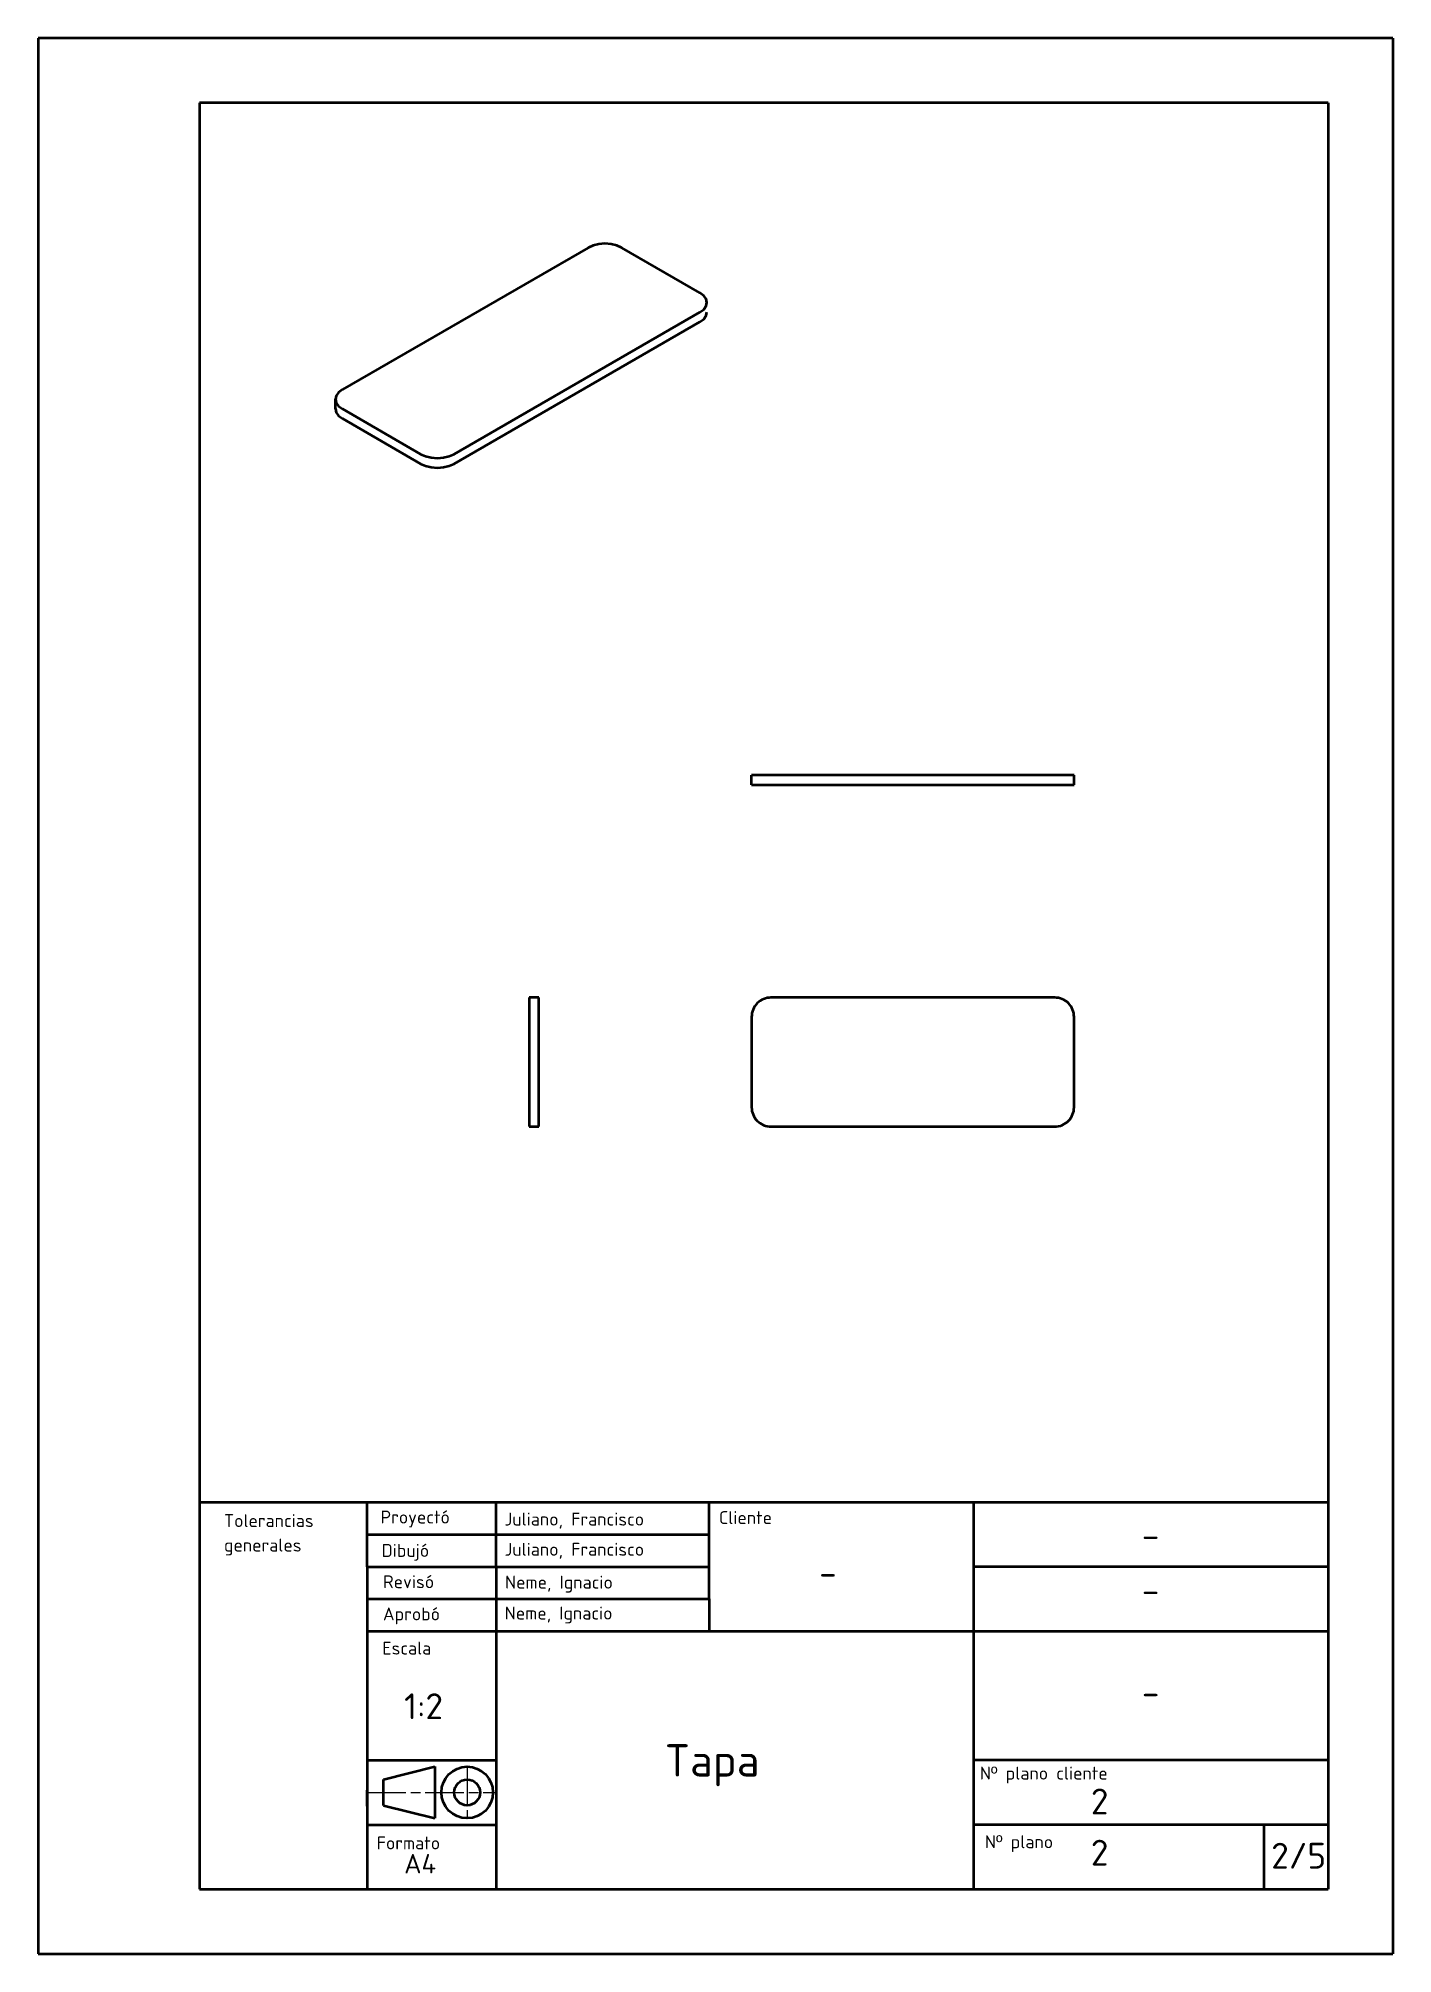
# Model space of a CAD drawing. Header units: millimetres. Extents: x 2667 to 2877, y 1860 to 2157.
import ezdxf

# ---------------------------------------------------------------- set-up
doc = ezdxf.new("R2010")
doc.units = ezdxf.units.MM
doc.header["$LTSCALE"] = 0.25
doc.linetypes.add('ACAD_ISO08W100', pattern=[36, 24, -3, 6, -3])
doc.layers.get('0').update_dxf_attribs({"lineweight": 50})
doc.layers.add('Capa1', color=7, linetype='Continuous')
doc.layers.add('capaCotas', color=7, linetype='Continuous', lineweight=25)
doc.styles.get("Standard").update_dxf_attribs({"font": 'isocpeur.ttf', "height": 2})

msp = doc.modelspace()

# ---------------------------------------------------------------- linework, layer by layer
for p, q in [((2876.74, 2157.5), (2666.74, 2157.5)), ((2666.74, 2157.5), (2666.74, 1860.5)), ((2876.74, 2157.5), (2876.74, 1860.5)), ((2866.74, 2147.5), (2691.74, 2147.5)), ((2691.74, 2147.5), (2691.74, 1870.5)), ((2866.74, 2147.5), (2866.74, 1870.5)), ((2712.82, 2100.03), (2712.82, 2101.53)), ((2807.34, 2043.25), (2777.34, 2043.25)), ((2777.34, 2041.75), (2777.34, 2043.25)), ((2777.34, 2041.75), (2827.34, 2041.75)), ((2827.34, 2043.25), (2807.34, 2043.25)), ((2827.34, 2041.75), (2827.34, 2043.25)), ((2744.34, 2008.75), (2742.84, 2008.75)), ((2742.84, 2008.75), (2742.84, 1988.75)), ((2744.34, 1988.75), (2744.34, 2008.75)), ((2742.84, 1988.75), (2744.34, 1988.75)), ((2691.74, 1930.5), (2866.74, 1930.5)), ((2717.74, 1920.5), (2717.74, 1930.5)), ((2737.74, 1920.5), (2737.74, 1930.5)), ((2770.74, 1915.5), (2770.74, 1930.5)), ((2801.74, 1930.5), (2811.74, 1930.5)), ((2811.74, 1930.5), (2811.74, 1870.5)), ((2717.74, 1925.5), (2760.74, 1925.5)), ((2760.74, 1925.5), (2770.74, 1925.5)), ((2717.74, 1920.5), (2760.74, 1920.5)), ((2717.74, 1920.5), (2717.74, 1870.5)), ((2737.74, 1920.5), (2737.74, 1870.5)), ((2760.74, 1920.5), (2770.74, 1920.5)), ((2866.74, 1920.5), (2811.74, 1920.5)), ((2717.74, 1915.5), (2760.74, 1915.5)), ((2760.74, 1915.5), (2770.74, 1915.5)), ((2770.74, 1915.5), (2770.74, 1910.5)), ((2717.74, 1910.5), (2760.74, 1910.5)), ((2760.74, 1910.5), (2801.74, 1910.5)), ((2801.74, 1910.5), (2866.74, 1910.5)), ((2717.74, 1890.5), (2737.74, 1890.5)), ((2720.24, 1887.5), (2728.24, 1889.5)), ((2728.24, 1889.5), (2728.24, 1881.5)), ((2866.74, 1890.5), (2811.74, 1890.5)), ((2720.24, 1883.5), (2720.24, 1887.5)), ((2717.74, 1883.37), (2717.74, 1885.87)), ((2717.74, 1883.37), (2717.74, 1880.5)), ((2720.24, 1883.5), (2728.24, 1881.5)), ((2717.74, 1880.5), (2737.74, 1880.5)), ((2717.74, 1880.5), (2717.74, 1880.5)), ((2717.74, 1880.5), (2720.24, 1880.5)), ((2866.74, 1880.5), (2811.74, 1880.5)), ((2866.74, 1880.5), (2856.74, 1880.5)), ((2856.74, 1880.5), (2856.74, 1870.5)), ((2691.74, 1870.5), (2866.74, 1870.5)), ((2666.74, 1860.5), (2876.74, 1860.5))]:
    msp.add_line(p, q)
msp.add_lwpolyline([(2769.32, 2115.03), (2769.91, 2115.47), (2770.27, 2115.99), (2770.4, 2116.53), (2770.27, 2117.08), (2769.91, 2117.59), (2769.32, 2118.03), (2757.2, 2125.03), (2756.44, 2125.37), (2755.55, 2125.58), (2754.6, 2125.66), (2753.65, 2125.58), (2752.76, 2125.37), (2752, 2125.03), (2713.9, 2103.03), (2713.31, 2102.59), (2712.94, 2102.08), (2712.82, 2101.53), (2712.94, 2100.99), (2713.31, 2100.47), (2713.9, 2100.03), (2726.02, 2093.03), (2726.78, 2092.7), (2727.67, 2092.49), (2728.62, 2092.41), (2729.57, 2092.49), (2730.46, 2092.7), (2731.22, 2093.03)], close=True)
msp.add_lwpolyline([(2712.82, 2100.03), (2712.94, 2099.49), (2713.31, 2098.97), (2713.9, 2098.53), (2726.02, 2091.53), (2726.78, 2091.2), (2727.67, 2090.99), (2728.62, 2090.91), (2729.57, 2090.99), (2730.46, 2091.2), (2731.22, 2091.53), (2769.32, 2113.53), (2769.91, 2113.97), (2770.27, 2114.49), (2770.4, 2115.03)])
msp.add_lwpolyline([(2780.34, 1988.75), (2824.34, 1988.75, 0.414214), (2827.34, 1991.75), (2827.34, 2005.75, 0.414214), (2824.34, 2008.75), (2780.34, 2008.75, 0.414214), (2777.34, 2005.75), (2777.34, 1991.75, 0.414214)], format="xyb", close=True)
for radius in [4, 2]:
    msp.add_circle((2733.24, 1885.5), radius)
at = {"layer": 'capaCotas', "color": 0, "linetype": 'ACAD_ISO08W100', "lineweight": 25}
for p, q in [((2733.24, 1889.5), (2733.24, 1881.5)), ((2717.74, 1885.5), (2737.74, 1885.5))]:
    msp.add_line(p, q, dxfattribs=at)

# ---------------------------------------------------------------- texts
for s, height, p in [('Tolerancias', 2, (2695.53, 1926.65)), ('Proyectó', 2, (2719.8, 1927.2)), ('Juliano, Francisco', 2, (2739.02, 1926.88)), ('Cliente', 2, (2772.28, 1927.12)), ('generales', 2, (2695.53, 1922.85)), ('-', 4, (2837.84, 1923.4)), ('Dibujó', 2, (2719.97, 1922.02)), ('Juliano, Francisco', 2, (2739.02, 1922.2)), ('Revisó', 2, (2720.19, 1917.17)), ('Neme, Ignacio', 2, (2739.11, 1917.1)), ('-', 4, (2787.81, 1917.58)), ('-', 4, (2837.84, 1914.86)), ('Aprobó', 2, (2720.18, 1912.18)), ('Neme, Ignacio', 2, (2739.06, 1912.31)), ('Escala ', 2, (2720.08, 1906.88)), ('1:2', 4, (2723.46, 1896.87)), ('-', 4, (2837.84, 1899.02)), ('Tapa', 5, (2763.86, 1887.97)), ('Nº plano cliente', 2, (2812.72, 1887.49)), ('2', 4, (2829.94, 1882.1)), ('Formato', 2, (2719.21, 1876.67)), ('Nº plano ', 2, (2813.5, 1876.85)), ('2', 4, (2829.93, 1874.16)), ('A4', 3, (2723.46, 1872.95))]:
    msp.add_text(s, height=height).set_placement(p)
at = {"layer": 'Capa1', "lineweight": 35}
msp.add_text('2/5', height=4, dxfattribs=at).set_placement((2857.9, 1873.69))

doc.saveas('drawing.dxf')
